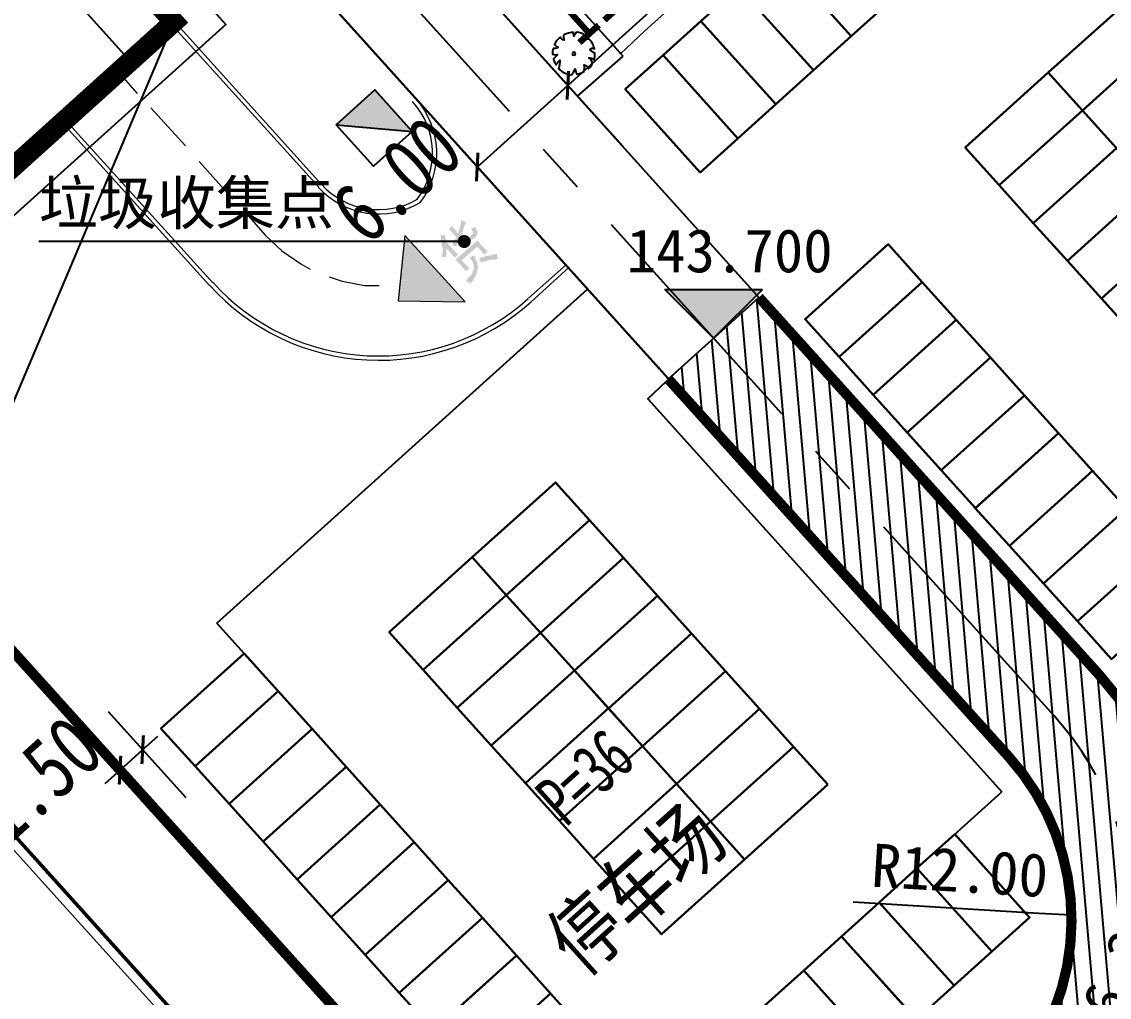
# Model space of a CAD drawing. Header units: millimetres. Extents: x 827 to 546581, y 88 to 2717140.
# Drawn here: x 545269.3 to 545322.8, y 2716722.5 to 2716770.4 of the extents above; entities that cross this region are included whole.
import ezdxf

# ---------------------------------------------------------------- set-up
doc = ezdxf.new("R2010")
doc.units = ezdxf.units.MM
doc.header["$MEASUREMENT"] = 0
doc.header["$PDMODE"] = 35
doc.header["$PDSIZE"] = 0.4
for name, pattern in [('CENTERX2', [4, 2.5, -0.5, 0.5, -0.5]), ('DASH', [0.35, 0.25, -0.1]), ('DASHED', [0.75, 0.5, -0.25])]:
    doc.linetypes.add(name, pattern=pattern)
doc.layers.get('0').update_dxf_attribs({"linetype": 'CONTINUOUS'})
doc.layers.get('Defpoints').update_dxf_attribs({"linetype": 'CONTINUOUS'})
doc.layers.add('0-建筑名称', color=140, linetype='CONTINUOUS', lineweight=5)
doc.layers.add('TC', color=7, linetype='CONTINUOUS', lineweight=30)
for name, color, linetype in [('0-道路', 4, 'CONTINUOUS'), ('0绿化', 92, 'CONTINUOUS'), ('2D_ROOF', 7, 'CONTINUOUS'), ('A-Anno-Dims', 3, 'CONTINUOUS'), ('A-Anno-Note', 241, 'CONTINUOUS'), ('DIM_ELEV', 3, 'CONTINUOUS'), ('DIM_LEAD', 3, 'CONTINUOUS'), ('DIM_SYMB', 3, 'CONTINUOUS'), ('PDF_PUB_TEXT', 7, 'CONTINUOUS'), ('PDF_ROAD', 7, 'CONTINUOUS'), ('PDF_体育设施', 7, 'CONTINUOUS'), ('PDF_出入口', 7, 'CONTINUOUS'), ('PDF_绿化', 7, 'CONTINUOUS'), ('PUB_DIM', 3, 'CONTINUOUS'), ('PUB_TEXT', 7, 'CONTINUOUS'), ('ROAD', 2, 'CONTINUOUS'), ('ROAD_DOTE', 1, 'CENTERX2'), ('TEXT', 7, 'CONTINUOUS'), ('绿化', 74, 'CONTINUOUS')]:
    doc.layers.add(name, color=color, linetype=linetype)
doc.layers.add('PDF_建筑', color=7, linetype='CONTINUOUS', true_color=0x999999)
doc.styles.add('-宋体', font='', dxfattribs={"width": 0.8})
doc.styles.add('-宋体_T3_T3', font='', dxfattribs={"width": 0.8})
doc.styles.add('宋体', font='')
doc.styles.get('-宋体').set_extended_font_data('SimSun')
doc.styles.get('-宋体_T3_T3').set_extended_font_data('SimSun')
doc.styles.get('宋体').set_extended_font_data('SimSun')
doc.dimstyles.new('_TCH_ARCH&&1', dxfattribs={"dimtxt": 3.037975, "dimasz": 1, "dimexe": 2.5, "dimexo": 3, "dimgap": 1, "dimtad": 1, "dimzin": 0, "dimdsep": 46, "dimtxsty": '-宋体_T3_T3', "dimblk": 'ARCHTICK', "dimcen": 0.09, "dimclrt": 7, "dimazin": 2, "dimtfac": 1, "dimtix": 1, "dimtmove": 2, "dimatfit": 3, "dimfxl": 1, "dimtolj": 1, "dimtzin": 0, "dimarcsym": 0})

# ---------------------------------------------------------------- blocks, each defined once
blk = doc.blocks.new('4SDA4H6GF6DFGDF')
for points in [[(-1753.488, 424.664), (-1782.941, 424.664), (-1782.941, 447.864), (-1745.641, 447.864)], [(-1757.641, 445.864), (-1780.941, 445.864), (-1780.941, 429.364), (-1757.641, 429.364)]]:
    blk.add_lwpolyline(points)
at = {"color": 50, "const_width": 1}
blk.add_lwpolyline([(-1781.148, 426.475), (-1696.948, 426.475), (-1696.948, 446.075), (-1781.148, 446.075)], close=True, dxfattribs=at)
blk = doc.blocks.new('A$C7F00770D')
at = {"layer": 'DIM_LEAD', "linetype": 'Continuous'}
for p, q in [((280.901, -83.57), (266.321, -83.57)), ((287.226, -83.57), (280.901, -83.57))]:
    blk.add_line(p, q, dxfattribs=at)
at = {"layer": 'DIM_LEAD', "linetype": 'Continuous', "const_width": 0.32}
blk.add_lwpolyline([(287.386, -83.57, 1), (287.066, -83.57, 1)], format="xyb", close=True, dxfattribs=at)
at = {"layer": 'A-Anno-Note', "linetype": 'Continuous', "style": '宋体'}
blk.add_text('垃圾收集点', height=2.1266, dxfattribs=at).set_placement((266.321, -82.73))
blk = doc.blocks.new('A$C26F42A0C')
at = {"linetype": 'DASHED'}
h = blk.add_hatch(color=256, dxfattribs=at)
h.dxf.hatch_style = 1
h.paths.add_polyline_path([(-1.9, -1.713), (1.837, -2.038), (0, 0)])
at = {"linetype": 'Continuous'}
blk.add_lwpolyline([(-1.9, -1.713), (0, 0), (1.837, -2.038), (-0.063, -3.751)], close=True, dxfattribs=at)
blk.add_lwpolyline([(-1.9, -1.713), (1.837, -2.038), (0, 0), (-1.9, -1.713)])
blk = doc.blocks.new('$plan$00003853')
at = {"elevation": 0}
blk.add_lwpolyline([(227, 1020, -0.064779), (482, 928, -0.140502), (396, 691, 0.022693), (675, 782, -0.079452), (887, 533, 0.167891), (592, 468, 0.027315), (999, 345, -0.172277), (998, -362, -0.066723), (654, -389, -0.062305), (849, -572, -0.091342), (592, -836, -0.143439), (285, -705, 0.213293), (366, -986, -0.068191), (89, -1047, -0.278754), (-132, -757, 0.22121), (-146, -1029, -0.081068), (-464, -929, 0.034822), (-501, -626, 0.431768), (-644, -818, -0.134445), (-967, -375, -0.054829), (-808, -178, 0.035323), (-1051, -141, -0.115847), (-1001, 342), (-767, 368), (-931, 457, -0.12079), (-611, 836, -0.192954), (-378, 705, 0.24867), (-432, 953, -0.109754), (15, 1047, -0.045563), (77, 823, 0.166126)], format="xyb", close=True, dxfattribs=at)
blk.add_circle((13, -7, 0), 75.6)
blk = doc.blocks.new('_ArchTick')
at = {"color": 0, "linetype": 'ByBlock', "const_width": 0.15}
blk.add_lwpolyline([(-0.5, -0.5), (0.5, 0.5)], dxfattribs=at)
blk = doc.blocks.new('*D391')
at = {"layer": 'A-Anno-Dims', "color": 0, "linetype": 'Continuous', "lineweight": -2, "transparency": 16777216}
for p, q in [((545368.155, 2716746.093), (545383.417, 2716729.162)), ((545084.288, 2716462.887), (545381.743, 2716731.019)), ((545070.7, 2716477.961), (545085.962, 2716461.03))]:
    blk.add_line(p, q, dxfattribs=at)
at = {"layer": 'Defpoints', "color": 0, "linetype": 'Continuous', "transparency": 16777216}
for p in [(545366.146, 2716748.321), (545381.743, 2716731.019), (545068.691, 2716480.19)]:
    blk.add_point(p, dxfattribs=at)
at = {"layer": 'A-Anno-Dims', "color": 0, "linetype": 'Continuous', "lineweight": -2, "transparency": 16777216}
for p, rotation in [((545381.743, 2716731.019), 42.03207895452839), ((545084.288, 2716462.887), 222.0320789545284)]:
    blk.add_blockref('_ArchTick', p, dxfattribs=dict(at, rotation=rotation))
at = {"layer": 'A-Anno-Dims', "color": 7, "linetype": 'Continuous', "transparency": 16777216, "insert": (545231.408, 2716598.736), "char_height": 3.038, "attachment_point": 5, "rotation": 42.0321, "style": '-宋体_T3_T3'}
blk.add_mtext('\\A1;400.47', dxfattribs=at)
blk = doc.blocks.new('*D392')
at = {"layer": 'A-Anno-Dims', "color": 0, "linetype": 'Continuous', "lineweight": -2, "transparency": 16777216}
for p, q in [((545250.367, 2716746.599), (545244.05, 2716740.905)), ((545279.92, 2716704.846), (545245.907, 2716742.579)), ((545284.38, 2716708.867), (545278.063, 2716703.172))]:
    blk.add_line(p, q, dxfattribs=at)
at = {"layer": 'Defpoints', "color": 0, "linetype": 'Continuous', "transparency": 16777216}
for p in [(545252.595, 2716748.608), (545245.907, 2716742.579), (545286.608, 2716710.875)]:
    blk.add_point(p, dxfattribs=at)
at = {"layer": 'A-Anno-Dims', "color": 0, "linetype": 'Continuous', "lineweight": -2, "transparency": 16777216}
for p, rotation in [((545245.907, 2716742.579), 132.0320789542811), ((545279.92, 2716704.846), 312.0320789542811)]:
    blk.add_blockref('_ArchTick', p, dxfattribs=dict(at, rotation=rotation))
at = {"layer": 'A-Anno-Dims', "color": 7, "linetype": 'Continuous', "transparency": 16777216, "insert": (545261.131, 2716722.105), "char_height": 3.038, "attachment_point": 5, "rotation": 132.0321, "style": '-宋体_T3_T3'}
blk.add_mtext('\\A1;50.80', dxfattribs=at)
blk = doc.blocks.new('*D343')
at = {"layer": 'Defpoints', "color": 0, "transparency": 16777216}
for p in [(545294.104, 2716769.621), (545296.18, 2716767.318), (545289.647, 2716765.603)]:
    blk.add_point(p, dxfattribs=at)
at = {"layer": 'PUB_DIM', "color": 0, "lineweight": -2, "transparency": 16777216}
for p, q in [((545291.723, 2716763.3), (545296.18, 2716767.318)), ((545296.112, 2716767.392), (545297.853, 2716765.461)), ((545291.656, 2716763.375), (545293.397, 2716761.443))]:
    blk.add_line(p, q, dxfattribs=at)
for p, rotation in [((545296.18, 2716767.318), 42.03207895282537), ((545291.723, 2716763.3), 222.0320789528254)]:
    blk.add_blockref('_ArchTick', p, dxfattribs=dict(at, rotation=rotation))
at = {"layer": 'PUB_DIM', "color": 7, "transparency": 16777216, "insert": (545287.754, 2716762.685), "char_height": 3.038, "attachment_point": 5, "rotation": 42.0321, "style": '-宋体_T3_T3'}
blk.add_mtext('\\A1;6.00', dxfattribs=at)
blk = doc.blocks.new('*D402')
at = {"layer": 'Defpoints', "color": 0, "transparency": 16777216}
for p in [(545275.274, 2716734.651), (545279.415, 2716730.057), (545278.301, 2716729.053)]:
    blk.add_point(p, dxfattribs=at)
at = {"layer": 'PUB_DIM', "color": 0, "lineweight": -2, "transparency": 16777216}
for p, q in [((545277.406, 2716732.285), (545273.6, 2716736.508)), ((545276.292, 2716731.281), (545272.486, 2716735.503)), ((545275.274, 2716734.651), (545276.017, 2716735.32)), ((545274.16, 2716733.647), (545275.274, 2716734.651)), ((545274.16, 2716733.647), (545273.417, 2716732.977))]:
    blk.add_line(p, q, dxfattribs=at)
for p, rotation in [((545275.274, 2716734.651), 222.0320785773582), ((545274.16, 2716733.647), 42.03207857735821)]:
    blk.add_blockref('_ArchTick', p, dxfattribs=dict(at, rotation=rotation))
at = {"layer": 'PUB_DIM', "color": 7, "transparency": 16777216, "insert": (545270.073, 2716733.194), "char_height": 3.038, "attachment_point": 5, "rotation": 42.0321, "style": '-宋体_T3_T3'}
blk.add_mtext('\\A1;1.50', dxfattribs=at)
blk = doc.blocks.new('cw')
at = {"layer": 'TC'}
blk.add_lwpolyline([(0, -5.5), (2.5, -5.5), (2.5, 0), (0, 0)], close=True, dxfattribs=at)
blk = doc.blocks.new('*U404')
at = {"layer": 'TC', "rotation": 132.032068387848}
blk.add_blockref('cw', (-1.206, -2.77), dxfattribs=at)
blk = doc.blocks.new('*U405')
at = {"layer": '0-道路', "color": 0, "linetype": 'ByBlock', "lineweight": -2, "transparency": 16777216}
for p in [(-13.391, 14.855), (-11.717, 12.998), (-10.043, 11.142), (-8.369, 9.285), (-6.695, 7.428), (-5.022, 5.571), (-3.348, 3.714), (-1.674, 1.857), (0, 0)]:
    blk.add_blockref('*U404', p, dxfattribs=at)
blk = doc.blocks.new('*U406')
at = {"layer": 'TC', "rotation": 132.032068387848}
blk.add_blockref('cw', (-1.206, -2.77), dxfattribs=at)
blk = doc.blocks.new('*U407')
at = {"layer": '0-道路', "color": 0, "linetype": 'ByBlock', "lineweight": -2, "transparency": 16777216}
for p in [(-16.739, 18.569), (-15.065, 16.712), (-13.391, 14.855), (-11.717, 12.998), (-10.043, 11.142), (-8.369, 9.285), (-6.695, 7.428), (-5.022, 5.571), (-3.348, 3.714), (-1.674, 1.857), (0, 0)]:
    blk.add_blockref('*U406', p, dxfattribs=at)
blk = doc.blocks.new('*U408')
at = {"layer": 'TC', "rotation": 132.032068387848}
blk.add_blockref('cw', (-1.206, -2.77), dxfattribs=at)
blk = doc.blocks.new('*U409')
at = {"layer": '0-道路', "color": 0, "linetype": 'ByBlock', "lineweight": -2, "transparency": 16777216}
for p in [(-11.717, 12.998), (-10.043, 11.142), (-8.369, 9.285), (-6.695, 7.428), (-5.022, 5.571), (-3.348, 3.714), (-1.674, 1.857), (0, 0)]:
    blk.add_blockref('*U408', p, dxfattribs=at)
blk = doc.blocks.new('*U410')
at = {"layer": 'TC', "rotation": 132.032068387848}
blk.add_blockref('cw', (-1.206, -2.77), dxfattribs=at)
blk = doc.blocks.new('*U411')
at = {"layer": '0-道路', "color": 0, "linetype": 'ByBlock', "lineweight": -2, "transparency": 16777216}
for p in [(-11.717, 12.998), (-10.043, 11.142), (-8.369, 9.285), (-6.695, 7.428), (-5.022, 5.571), (-3.348, 3.714), (-1.674, 1.857), (0, 0)]:
    blk.add_blockref('*U410', p, dxfattribs=at)
blk = doc.blocks.new('*U412')
at = {"layer": 'TC', "rotation": 132.032068387848}
blk.add_blockref('cw', (-1.206, -2.77), dxfattribs=at)
blk = doc.blocks.new('*U413')
at = {"layer": '0-道路', "color": 0, "linetype": 'ByBlock', "lineweight": -2, "transparency": 16777216}
for p in [(-18.413, 20.426), (-16.739, 18.569), (-15.065, 16.712), (-13.391, 14.855), (-11.717, 12.998), (-10.043, 11.142), (-8.369, 9.285), (-6.695, 7.428), (-5.022, 5.571), (-3.348, 3.714), (-1.674, 1.857), (0, 0)]:
    blk.add_blockref('*U412', p, dxfattribs=at)
blk = doc.blocks.new('*U414')
at = {"layer": 'TC', "rotation": 132.032068387848}
blk.add_blockref('cw', (-1.206, -2.77), dxfattribs=at)
blk = doc.blocks.new('*U415')
at = {"layer": '0-道路', "color": 0, "linetype": 'ByBlock', "lineweight": -2, "transparency": 16777216}
for p in [(-11.717, 12.998), (-10.043, 11.142), (-8.369, 9.285), (-6.695, 7.428), (-5.022, 5.571), (-3.348, 3.714), (-1.674, 1.857), (0, 0)]:
    blk.add_blockref('*U414', p, dxfattribs=at)
blk = doc.blocks.new('*U432')
at = {"layer": 'TC', "rotation": 132.032068387848}
blk.add_blockref('cw', (-1.206, -2.77), dxfattribs=at)
blk = doc.blocks.new('*U433')
at = {"layer": '0-道路', "color": 0, "linetype": 'ByBlock', "lineweight": -2, "transparency": 16777216}
for p in [(-10.043, 11.142), (-8.369, 9.285), (-6.695, 7.428), (-5.022, 5.571), (-3.348, 3.714), (-1.674, 1.857), (0, 0)]:
    blk.add_blockref('*U432', p, dxfattribs=at)
blk = doc.blocks.new('*U434')
at = {"layer": 'TC', "rotation": 132.032068387848}
blk.add_blockref('cw', (-1.206, -2.77), dxfattribs=at)
blk = doc.blocks.new('*U435')
at = {"layer": '0-道路', "color": 0, "linetype": 'ByBlock', "lineweight": -2, "transparency": 16777216}
for p in [(-10.043, 11.142), (-8.369, 9.285), (-6.695, 7.428), (-5.022, 5.571), (-3.348, 3.714), (-1.674, 1.857), (0, 0)]:
    blk.add_blockref('*U434', p, dxfattribs=at)

msp = doc.modelspace()

# ---------------------------------------------------------------- hatches: boundary and pattern name
at = {"linetype": 'Continuous'}
h = msp.add_hatch(dxfattribs=at)
h.set_pattern_fill('ANSI31', color=252, scale=2, angle=50, style=0)
h.set_pattern_definition([(95, (0, 0), (-3.1629181664, -0.2767194832), [])])
edge = h.paths.add_edge_path()
edge.add_arc((545178.354, 2716562.7), 8.996, 42.3744, 75.24)
edge.add_line((545180.646, 2716571.4), (545252.497, 2716636.557))
edge.add_line((545252.497, 2716636.557), (545073.778, 2716474.546))
edge.add_line((545073.778, 2716474.546), (545084.575, 2716462.329))
edge.add_line((545084.575, 2716462.329), (545091.09, 2716455.458))
edge.add_line((545091.09, 2716455.458), (545200.77, 2716553.544))
edge.add_line((545200.77, 2716553.544), (545198.565, 2716555.676))
edge.add_line((545198.565, 2716555.676), (545185, 2716568.763))
edge = h.paths.add_edge_path()
edge.add_line((545313.878, 2716819.145), (545306.413, 2716812.416))
edge.add_line((545306.413, 2716812.416), (545306.72, 2716811.999))
edge.add_arc((545340.565, 2716836.868), 42, 216.3081, 223.2234)
edge.add_line((545309.96, 2716808.105), (545366.146, 2716748.321))
edge.add_line((545366.146, 2716748.321), (545358.755, 2716740.594))
edge.add_line((545358.755, 2716740.594), (545197.862, 2716587.034))
edge.add_arc((545206.433, 2716589.324), 8.872, 194.9594, 222.8028)
edge.add_line((545199.924, 2716583.296), (545215.944, 2716567.801))
edge.add_line((545215.944, 2716567.801), (545376.082, 2716720.455))
edge.add_arc((545360.902, 2716736.379), 22, 313.6294, 403.2234)
edge.add_line((545376.933, 2716751.446), (545317.247, 2716814.953))
edge.add_arc((545340.565, 2716836.868), 32, 216.3081, 223.2234, ccw=False)
edge.add_line((545314.778, 2716817.92), (545313.878, 2716819.145))
edge = h.paths.add_edge_path()
edge.add_line((545303.8, 2716831.607), (545304.354, 2716832.107))
edge.add_line((545304.354, 2716832.107), (545291.763, 2716849.243))
edge.add_arc((545282.092, 2716842.137), 12, 36.3081, 43.2234)
edge.add_line((545290.837, 2716850.355), (545278.651, 2716863.321))
edge.add_arc((545003.599, 2716604.818), 377.462, 43.22335, 43.5383)
edge.add_arc((545291.725, 2716878.605), 20, 187.0494, 223.5383, ccw=False)
edge.add_line((545271.876, 2716876.151), (545267.793, 2716892.289))
edge.add_line((545267.793, 2716892.289), (545261.227, 2716898.226))
edge.add_arc((545003.599, 2716604.818), 390.462, 48.71502, 55.35974)
edge.add_line((545225.546, 2716926.066), (545219.121, 2716930.053))
edge.add_line((545219.121, 2716930.053), (545216.264, 2716931.69))
edge.add_line((545216.264, 2716931.69), (545213.507, 2716933.806))
edge.add_line((545213.507, 2716933.806), (545211.45, 2716935.361))
edge.add_arc((545003.599, 2716604.818), 390.462, 57.83763, 61.12003)
edge.add_line((545192.183, 2716946.72), (545182.309, 2716950.352))
edge.add_line((545182.309, 2716950.352), (545165.281, 2716959.467))
edge.add_line((545165.281, 2716959.467), (545164.297, 2716960.025))
edge.add_line((545164.297, 2716960.025), (545155.514, 2716953.63))
edge.add_arc((545003.596, 2716604.816), 380.46, 47.49218, 66.46561, ccw=False)
edge.add_line((545260.67, 2716885.286), (545261.951, 2716874.924))
edge.add_arc((545291.725, 2716878.605), 30, 187.0494, 223.5383)
edge.add_arc((545003.599, 2716604.818), 367.462, 43.22335, 43.5383, ccw=False)
edge.add_line((545271.365, 2716856.472), (545283.55, 2716843.507))
edge.add_arc((545282.092, 2716842.137), 2, 36.3081, 43.2234, ccw=False)
edge.add_line((545283.704, 2716843.321), (545294.533, 2716828.583))
edge.add_arc((545295.765, 2716840.52), 12, 264.109, 312.0321)
h = msp.add_hatch(dxfattribs=at)
h.set_pattern_fill('水', color=252, scale=2, style=0)
h.set_pattern_definition([(0, (0, 0), (4, 4), [1.6, -6.4]), (45, (3.2, 0.8), (9e-16, 8), [2.262736, -3.394112, 2.262744, -3.394116496]), (135, (6.4, 0.8), (-8, 9e-16), [2.262736, -3.394112, 2.262744, -3.394116496]), (26.5650512, (1.6, 0), (7.999999998, 7e-09), [1.7888, -16.099743816]), (26.5650512, (5.6, 4), (7.999999998, 7e-09), [1.7888, -16.099743816]), (333.4349488, (6.4, 0.8), (7.999999998, -7e-09), [1.7888, -16.099743816]), (333.4349488, (2.4, 4.8), (7.999999998, -7e-09), [1.7888, -16.099743816])])
h.paths.add_polyline_path([(545200.77, 2716553.544), (545091.09, 2716455.458), (545095.221, 2716451.102), (545205.094, 2716549.362)])
edge = h.paths.add_edge_path()
edge.add_line((545304.354, 2716832.107), (545308.833, 2716836.144))
edge.add_line((545308.833, 2716836.144), (545296.598, 2716852.795))
edge.add_arc((545282.092, 2716842.137), 18, 36.3081, 43.2234)
edge.add_line((545295.209, 2716854.464), (545283.024, 2716867.43))
edge.add_arc((545003.599, 2716604.818), 383.462, 43.22335, 43.5383)
edge.add_arc((545291.725, 2716878.605), 14, 185.6514, 223.5383, ccw=False)
edge.add_line((545277.793, 2716877.227), (545275.915, 2716884.647))
edge.add_arc((545003.599, 2716604.818), 390.462, 45.77953, 47.03952)
edge.add_line((545269.696, 2716890.567), (545267.793, 2716892.289))
edge.add_line((545267.793, 2716892.289), (545271.876, 2716876.151))
edge.add_arc((545291.725, 2716878.605), 20, 187.0494, 223.5383)
edge.add_arc((545003.599, 2716604.818), 377.462, 43.22335, 43.5383, ccw=False)
edge.add_line((545278.651, 2716863.321), (545291.333, 2716849.827))
edge.add_line((545291.333, 2716849.827), (545304.354, 2716832.107))
edge = h.paths.add_edge_path()
edge.add_line((545318.357, 2716823.182), (545313.878, 2716819.145))
edge.add_line((545313.878, 2716819.145), (545314.778, 2716817.92))
edge.add_arc((545340.565, 2716836.868), 32, 216.3081, 223.2234)
edge.add_line((545317.247, 2716814.953), (545376.933, 2716751.446))
edge.add_arc((545360.902, 2716736.379), 22, -46.3706, 43.2234, ccw=False)
edge.add_line((545376.082, 2716720.455), (545215.944, 2716567.801))
edge.add_line((545215.944, 2716567.801), (545220.261, 2716563.627))
edge.add_line((545220.261, 2716563.627), (545380.222, 2716716.112))
edge.add_arc((545360.902, 2716736.379), 28, 313.6294, 403.2234)
edge.add_line((545381.305, 2716755.555), (545321.619, 2716819.062))
edge.add_arc((545340.565, 2716836.868), 26, 216.3081, 223.2234, ccw=False)
edge.add_line((545319.613, 2716821.473), (545318.357, 2716823.182))
h = msp.add_hatch(dxfattribs=at)
h.set_pattern_fill('ANSI31', color=252, scale=2, angle=50, style=0)
h.set_pattern_definition([(95, (542674, 2716314), (-3.162918, -0.2767195), [])])
edge = h.paths.add_edge_path()
edge.add_line((545206.417, 2716548.082), (545205.107, 2716549.35))
edge.add_line((545205.107, 2716549.35), (545095.221, 2716451.102))
edge.add_line((545095.221, 2716451.102), (545097.974, 2716448.198))
edge.add_line((545097.974, 2716448.198), (545100.404, 2716445.636))
edge.add_arc((544376.492, 2717313.312), 1130.005, 309.838612, 310.567105)
edge.add_line((545111.377, 2716454.91), (545135.954, 2716476.575))
edge.add_line((545135.954, 2716476.575), (545154.761, 2716494.051))
edge.add_line((545154.761, 2716494.051), (545208.583, 2716542.932))
edge.add_line((545208.583, 2716542.932), (545206.89, 2716547.618))
edge.add_line((545206.89, 2716547.618), (545206.417, 2716548.082))
edge = h.paths.add_edge_path()
edge.add_line((545318.955, 2716823.721), (545318.357, 2716823.182))
edge.add_line((545318.357, 2716823.182), (545319.613, 2716821.473))
edge.add_arc((545340.565, 2716836.868), 26, 216.3081, 223.2234)
edge.add_line((545321.619, 2716819.062), (545381.305, 2716755.555))
edge.add_arc((545360.902, 2716736.379), 28, -46.3706, 43.2234, ccw=False)
edge.add_line((545380.222, 2716716.112), (545220.261, 2716563.627))
edge.add_arc((545229.259, 2716570.202), 11.145, 216.1579, 256.1207)
edge.add_line((545226.586, 2716559.383), (545291.618, 2716618.807))
edge.add_line((545291.618, 2716618.807), (545319.243, 2716648.79))
edge.add_line((545319.243, 2716648.79), (545393.065, 2716716.246))
edge.add_line((545393.065, 2716716.246), (545394.419, 2716751.823))
edge.add_line((545394.419, 2716751.823), (545325.934, 2716824.692))
edge.add_line((545325.934, 2716824.692), (545324.562, 2716826.56))
edge.add_arc((545326.99, 2716814.808), 12, 101.6728, 132.0321)
edge = h.paths.add_edge_path()
edge.add_arc((545302.438, 2716846.535), 12, 312.0321, 336.3079)
edge.add_line((545313.427, 2716841.714), (545307.907, 2716849.226))
edge.add_line((545307.907, 2716849.226), (545297.702, 2716861.047))
edge.add_line((545297.702, 2716861.047), (545281.537, 2716879.064))
edge.add_arc((545003.599, 2716604.818), 390.462, 44.61683, 45.77953)
edge.add_line((545275.915, 2716884.647), (545277.793, 2716877.227))
edge.add_arc((545291.725, 2716878.605), 14, 185.6514, 223.5383)
edge.add_arc((545003.599, 2716604.818), 383.462, 43.22335, 43.5383, ccw=False)
edge.add_line((545283.024, 2716867.43), (545295.209, 2716854.464))
edge.add_arc((545282.092, 2716842.137), 18, 36.3081, 43.2234, ccw=False)
edge.add_line((545296.598, 2716852.795), (545308.833, 2716836.144))
edge.add_line((545308.833, 2716836.144), (545310.473, 2716837.622))
h = msp.add_hatch()
h.set_pattern_fill('ANSI31', color=8, scale=0.5, angle=50)
h.set_pattern_definition([(95, (544791, 2716371.5238), (-0.7907295, -0.0691799), [])])
edge = h.paths.add_edge_path()
edge.add_line((545322.314, 2716738.324), (545305.576, 2716756.894))
edge.add_line((545305.576, 2716756.894), (545301.119, 2716752.876))
edge.add_line((545301.119, 2716752.876), (545317.858, 2716734.307))
edge.add_arc((545308.945, 2716726.273), 12, -47.9679, 42.0321, ccw=False)
edge.add_line((545316.979, 2716717.359), (545313.34, 2716714.079))
edge.add_line((545313.34, 2716714.079), (545317.357, 2716709.622))
edge.add_line((545317.357, 2716709.622), (545320.996, 2716712.903))
edge.add_arc((545308.945, 2716726.272), 18, 312.0321, 402.0321)
at = {"layer": 'DIM_ELEV', "linetype": 'Continuous'}
msp.add_hatch(color=1, dxfattribs=at).paths.add_polyline_path([(545303.348, 2716754.885), (545300.948, 2716757.285), (545305.748, 2716757.285)])
at = {"layer": 'PDF_PUB_TEXT', "transparency": 33554559}
h = msp.add_hatch(color=256, dxfattribs=at)
h.paths.add_polyline_path([(545290.497, 2716760.404), (545290.497, 2716760.362), (545290.497, 2716760.362), (545290.539, 2716760.362), (545290.539, 2716760.319), (545290.539, 2716760.319), (545290.581, 2716760.277), (545290.581, 2716760.277), (545290.624, 2716760.235), (545290.624, 2716760.235), (545290.666, 2716760.192), (545290.666, 2716760.15), (545290.708, 2716760.15), (545290.708, 2716760.108), (545290.751, 2716760.065), (545290.793, 2716760.065), (545290.793, 2716760.065), (545290.793, 2716760.065), (545290.793, 2716760.065), (545290.793, 2716760.108), (545290.793, 2716760.108), (545290.793, 2716760.15), (545290.835, 2716760.15), (545290.835, 2716760.192), (545290.835, 2716760.235), (545290.835, 2716760.235), (545290.878, 2716760.277), (545290.878, 2716760.319), (545290.878, 2716760.319), (545290.878, 2716760.362), (545290.878, 2716760.404), (545290.878, 2716760.404), (545290.92, 2716760.446), (545290.92, 2716760.446), (545290.92, 2716760.489), (545290.92, 2716760.531), (545290.92, 2716760.531), (545290.92, 2716760.573), (545290.92, 2716760.573), (545290.92, 2716760.616), (545290.92, 2716760.658), (545290.92, 2716760.658), (545290.92, 2716760.7), (545290.962, 2716760.658), (545291.005, 2716760.658), (545291.005, 2716760.658), (545291.047, 2716760.658), (545291.089, 2716760.616), (545291.089, 2716760.616), (545291.132, 2716760.616), (545291.132, 2716760.616), (545291.174, 2716760.616), (545291.174, 2716760.616), (545291.174, 2716760.573), (545291.174, 2716760.573), (545291.174, 2716760.531), (545291.132, 2716760.531), (545291.132, 2716760.489), (545291.132, 2716760.489), (545291.132, 2716760.446), (545291.089, 2716760.446), (545291.089, 2716760.404), (545291.089, 2716760.362), (545291.089, 2716760.362), (545291.089, 2716760.319), (545291.047, 2716760.319), (545291.047, 2716760.277), (545291.047, 2716760.235), (545291.047, 2716760.235), (545291.047, 2716760.192), (545291.047, 2716760.192), (545291.005, 2716760.15), (545291.005, 2716760.15), (545291.005, 2716760.108), (545291.005, 2716760.108), (545291.005, 2716760.065), (545291.005, 2716760.023), (545290.962, 2716760.023), (545290.962, 2716759.981), (545290.962, 2716759.981), (545290.962, 2716759.938), (545290.92, 2716759.896), (545290.92, 2716759.896), (545291.047, 2716759.727), (545291.089, 2716759.727), (545291.089, 2716759.727), (545291.132, 2716759.727), (545291.132, 2716759.727), (545291.174, 2716759.727), (545291.174, 2716759.727), (545291.216, 2716759.727), (545291.216, 2716759.769), (545291.47, 2716759.981), (545291.47, 2716759.981), (545291.513, 2716760.023), (545291.513, 2716760.023), (545291.513, 2716760.065), (545291.513, 2716760.065), (545291.513, 2716760.108), (545291.513, 2716760.108), (545291.513, 2716760.108), (545291.513, 2716760.15), (545291.47, 2716760.15), (545291.47, 2716760.192), (545291.47, 2716760.192), (545291.428, 2716760.235), (545291.428, 2716760.277), (545291.386, 2716760.277), (545291.428, 2716760.277), (545291.428, 2716760.277), (545291.47, 2716760.319), (545291.513, 2716760.319), (545291.513, 2716760.319), (545291.555, 2716760.319), (545291.555, 2716760.319), (545291.597, 2716760.319), (545291.597, 2716760.319), (545291.64, 2716760.362), (545291.64, 2716760.319), (545291.682, 2716760.277), (545291.682, 2716760.235), (545291.682, 2716760.192), (545291.724, 2716760.192), (545291.724, 2716760.15), (545291.724, 2716760.108), (545291.724, 2716760.108), (545291.724, 2716760.065), (545291.724, 2716760.065), (545291.724, 2716760.065), (545291.724, 2716760.065), (545291.724, 2716760.023), (545291.724, 2716759.981), (545291.724, 2716759.981), (545291.724, 2716759.938), (545291.682, 2716759.938), (545291.682, 2716759.896), (545291.682, 2716759.896), (545291.259, 2716759.557), (545291.259, 2716759.515), (545291.216, 2716759.515), (545291.216, 2716759.515), (545291.174, 2716759.473), (545291.174, 2716759.473), (545291.132, 2716759.473), (545291.132, 2716759.473), (545291.089, 2716759.473), (545291.089, 2716759.473), (545291.047, 2716759.473), (545291.047, 2716759.515), (545291.005, 2716759.515), (545291.005, 2716759.515), (545290.962, 2716759.557), (545290.962, 2716759.557), (545290.962, 2716759.557), (545290.835, 2716759.727), (545290.793, 2716759.684), (545290.793, 2716759.642), (545290.793, 2716759.642), (545290.793, 2716759.6), (545290.751, 2716759.557), (545290.751, 2716759.557), (545290.751, 2716759.515), (545290.751, 2716759.515), (545290.708, 2716759.473), (545290.708, 2716759.473), (545290.708, 2716759.43), (545290.708, 2716759.43), (545290.666, 2716759.43), (545290.666, 2716759.388), (545290.666, 2716759.388), (545290.624, 2716759.388), (545290.624, 2716759.43), (545290.581, 2716759.43), (545290.539, 2716759.43), (545290.539, 2716759.473), (545290.497, 2716759.473), (545290.497, 2716759.473), (545290.497, 2716759.473), (545290.497, 2716759.515), (545290.497, 2716759.515), (545290.497, 2716759.515), (545290.539, 2716759.557), (545290.539, 2716759.557), (545290.539, 2716759.6), (545290.539, 2716759.6), (545290.581, 2716759.642), (545290.581, 2716759.642), (545290.581, 2716759.684), (545290.624, 2716759.684), (545290.624, 2716759.727), (545290.624, 2716759.727), (545290.666, 2716759.769), (545290.666, 2716759.811), (545290.666, 2716759.811), (545290.708, 2716759.854), (545290.708, 2716759.854), (545290.666, 2716759.896), (545290.624, 2716759.896), (545290.624, 2716759.938), (545290.581, 2716759.981), (545290.581, 2716759.981), (545290.539, 2716760.023), (545290.497, 2716760.065), (545290.497, 2716760.065), (545290.454, 2716760.108), (545290.454, 2716760.108), (545290.412, 2716760.15), (545290.412, 2716760.15), (545290.412, 2716760.192), (545290.37, 2716760.192), (545290.37, 2716760.192), (545290.37, 2716760.235), (545290.327, 2716760.235), (545290.327, 2716760.235)], flags=0)
h.paths.add_polyline_path([(545291.724, 2716759.684), (545291.767, 2716759.684), (545291.767, 2716759.642), (545291.809, 2716759.642), (545291.809, 2716759.6), (545291.851, 2716759.6), (545291.851, 2716759.557), (545291.894, 2716759.515), (545291.894, 2716759.515), (545291.894, 2716759.473), (545291.936, 2716759.473), (545291.936, 2716759.43), (545291.978, 2716759.43), (545291.978, 2716759.43), (545291.978, 2716759.388), (545292.021, 2716759.388), (545292.021, 2716759.346), (545292.063, 2716759.346), (545292.063, 2716759.303), (545292.105, 2716759.303), (545292.105, 2716759.261), (545292.148, 2716759.261), (545292.148, 2716759.219), (545292.19, 2716759.219), (545292.19, 2716759.176), (545292.232, 2716759.134), (545292.232, 2716759.134), (545292.063, 2716759.007), (545291.724, 2716759.388), (545290.962, 2716758.711), (545291.343, 2716758.33), (545291.174, 2716758.16), (545291.132, 2716758.203), (545291.132, 2716758.245), (545291.089, 2716758.245), (545291.089, 2716758.287), (545291.089, 2716758.287), (545291.047, 2716758.33), (545291.047, 2716758.33), (545291.005, 2716758.372), (545291.005, 2716758.372), (545290.962, 2716758.414), (545290.962, 2716758.457), (545290.92, 2716758.457), (545290.92, 2716758.457), (545290.92, 2716758.499), (545290.878, 2716758.499), (545290.878, 2716758.541), (545290.835, 2716758.541), (545290.835, 2716758.584), (545290.793, 2716758.584), (545290.793, 2716758.626), (545290.751, 2716758.626), (545290.751, 2716758.668), (545290.708, 2716758.668), (545290.708, 2716758.711), (545290.666, 2716758.711), (545290.666, 2716758.753)], flags=0)
h.paths.add_polyline_path([(545290.158, 2716759.981), (545290.158, 2716759.938), (545290.158, 2716759.938), (545290.158, 2716759.896), (545290.158, 2716759.896), (545290.158, 2716759.854), (545290.158, 2716759.854), (545290.158, 2716759.811), (545290.158, 2716759.769), (545290.2, 2716759.769), (545290.2, 2716759.727), (545290.2, 2716759.684), (545290.2, 2716759.642), (545290.2, 2716759.642), (545290.2, 2716759.6), (545290.243, 2716759.557), (545290.285, 2716759.557), (545290.327, 2716759.515), (545290.327, 2716759.473), (545290.37, 2716759.43), (545290.37, 2716759.43), (545290.412, 2716759.388), (545290.454, 2716759.346), (545290.454, 2716759.346), (545290.497, 2716759.303), (545290.497, 2716759.303), (545290.539, 2716759.261), (545290.539, 2716759.219), (545290.581, 2716759.219), (545290.581, 2716759.176), (545290.624, 2716759.176), (545290.624, 2716759.134), (545290.666, 2716759.134), (545290.666, 2716759.134), (545290.666, 2716759.092), (545290.708, 2716759.092), (545290.708, 2716759.049), (545290.708, 2716759.049), (545290.751, 2716759.049), (545290.751, 2716759.007), (545290.751, 2716759.007), (545290.793, 2716759.007), (545290.793, 2716759.007), (545290.624, 2716758.838), (545290.624, 2716758.88), (545290.581, 2716758.88), (545290.581, 2716758.88), (545290.581, 2716758.922), (545290.539, 2716758.922), (545290.539, 2716758.965), (545290.497, 2716758.965), (545290.497, 2716759.007), (545290.497, 2716759.007), (545290.454, 2716759.049), (545290.454, 2716759.049), (545290.412, 2716759.092), (545290.412, 2716759.092), (545290.37, 2716759.134), (545290.37, 2716759.176), (545290.327, 2716759.176), (545290.327, 2716759.219), (545290.285, 2716759.219), (545290.243, 2716759.261), (545290.243, 2716759.303), (545290.2, 2716759.303), (545290.2, 2716759.346), (545290.2, 2716759.303), (545290.2, 2716759.261), (545290.2, 2716759.261), (545290.2, 2716759.219), (545290.2, 2716759.219), (545290.2, 2716759.176), (545290.2, 2716759.134), (545290.2, 2716759.134), (545290.2, 2716759.092), (545290.2, 2716759.092), (545290.2, 2716759.049), (545290.2, 2716759.049), (545290.2, 2716759.007), (545290.2, 2716758.965), (545290.2, 2716758.965), (545290.2, 2716758.922), (545290.2, 2716758.88), (545290.2, 2716758.88), (545290.2, 2716758.838), (545290.158, 2716758.838), (545290.158, 2716758.88), (545290.116, 2716758.88), (545290.073, 2716758.88), (545290.073, 2716758.88), (545290.031, 2716758.88), (545290.031, 2716758.88), (545289.989, 2716758.88), (545289.989, 2716758.922), (545289.989, 2716758.922), (545289.989, 2716758.965), (545289.989, 2716758.965), (545289.989, 2716759.007), (545289.989, 2716759.049), (545290.031, 2716759.049), (545290.031, 2716759.092), (545290.031, 2716759.092), (545290.031, 2716759.134), (545290.031, 2716759.176), (545290.031, 2716759.176), (545290.031, 2716759.219), (545290.031, 2716759.261), (545290.031, 2716759.261), (545290.031, 2716759.303), (545290.031, 2716759.346), (545289.989, 2716759.346), (545289.989, 2716759.388), (545289.989, 2716759.43), (545289.989, 2716759.43), (545289.989, 2716759.473), (545289.989, 2716759.515), (545289.989, 2716759.515), (545289.989, 2716759.557), (545289.989, 2716759.6), (545289.989, 2716759.6), (545289.989, 2716759.642), (545289.989, 2716759.684), (545289.989, 2716759.684), (545289.946, 2716759.727), (545289.946, 2716759.769), (545289.946, 2716759.769), (545289.946, 2716759.811), (545289.946, 2716759.854), (545289.946, 2716759.854), (545289.946, 2716759.896), (545289.904, 2716759.896), (545289.904, 2716759.938), (545289.904, 2716759.938), (545289.946, 2716759.938), (545289.989, 2716759.938), (545289.989, 2716759.938), (545290.031, 2716759.938), (545290.031, 2716759.938), (545290.073, 2716759.938), (545290.116, 2716759.938), (545290.116, 2716759.938), (545290.158, 2716759.981)], flags=0)
h.paths.add_polyline_path([(545291.555, 2716758.965), (545291.555, 2716758.922), (545291.597, 2716758.922), (545291.597, 2716758.88), (545291.597, 2716758.838), (545291.64, 2716758.838), (545291.64, 2716758.795), (545291.64, 2716758.795), (545291.64, 2716758.753), (545291.682, 2716758.711), (545291.682, 2716758.711), (545291.682, 2716758.711), (545291.682, 2716758.668), (545291.724, 2716758.626), (545291.724, 2716758.626), (545291.724, 2716758.584), (545291.724, 2716758.584), (545291.724, 2716758.541), (545291.724, 2716758.499), (545291.724, 2716758.499), (545291.767, 2716758.457), (545291.767, 2716758.414), (545291.767, 2716758.414), (545291.767, 2716758.372), (545291.767, 2716758.372), (545291.767, 2716758.33), (545291.767, 2716758.287), (545291.724, 2716758.287), (545291.724, 2716758.245), (545291.724, 2716758.245), (545291.724, 2716758.203), (545291.724, 2716758.16), (545291.724, 2716758.16), (545291.724, 2716758.118), (545291.724, 2716758.118), (545291.682, 2716758.076), (545291.682, 2716758.033), (545291.682, 2716758.033), (545291.682, 2716758.033), (545291.682, 2716757.991), (545291.64, 2716757.991), (545291.64, 2716757.949), (545291.64, 2716757.949), (545291.64, 2716757.906), (545291.64, 2716757.906), (545291.597, 2716757.864), (545291.597, 2716757.864), (545291.597, 2716757.822), (545291.555, 2716757.822), (545291.555, 2716757.779), (545291.555, 2716757.779), (545291.555, 2716757.737), (545291.513, 2716757.737), (545291.513, 2716757.695), (545291.47, 2716757.695), (545291.47, 2716757.652), (545291.47, 2716757.652), (545291.428, 2716757.61), (545291.428, 2716757.61), (545291.428, 2716757.568), (545291.386, 2716757.568), (545291.386, 2716757.61), (545291.343, 2716757.61), (545291.301, 2716757.61), (545291.301, 2716757.652), (545291.259, 2716757.652), (545291.259, 2716757.652), (545291.216, 2716757.652), (545291.174, 2716757.695), (545291.174, 2716757.695), (545291.132, 2716757.695), (545291.174, 2716757.695), (545291.174, 2716757.737), (545291.216, 2716757.737), (545291.216, 2716757.779), (545291.216, 2716757.779), (545291.259, 2716757.822), (545291.259, 2716757.822), (545291.301, 2716757.864), (545291.301, 2716757.864), (545291.301, 2716757.906), (545291.343, 2716757.906), (545291.343, 2716757.906), (545291.343, 2716757.949), (545291.386, 2716757.949), (545291.386, 2716757.991), (545291.386, 2716757.991), (545291.428, 2716757.991), (545291.428, 2716758.033), (545291.428, 2716758.033), (545291.47, 2716758.076), (545291.47, 2716758.076), (545291.47, 2716758.118), (545291.513, 2716758.118), (545291.513, 2716758.16), (545291.513, 2716758.203), (545291.513, 2716758.203), (545291.513, 2716758.245), (545291.555, 2716758.245), (545291.555, 2716758.287), (545291.555, 2716758.287), (545291.555, 2716758.33), (545291.555, 2716758.33), (545291.555, 2716758.372), (545291.555, 2716758.372), (545291.555, 2716758.414), (545291.555, 2716758.457), (545291.555, 2716758.457), (545291.555, 2716758.499), (545291.513, 2716758.541), (545291.513, 2716758.541), (545291.513, 2716758.584), (545291.513, 2716758.584), (545291.513, 2716758.626), (545291.513, 2716758.626), (545291.47, 2716758.668), (545291.47, 2716758.668), (545291.47, 2716758.711), (545291.428, 2716758.753), (545291.428, 2716758.753), (545291.386, 2716758.795), (545291.386, 2716758.838), (545291.386, 2716758.838), (545291.386, 2716758.838), (545291.386, 2716758.88), (545291.428, 2716758.88), (545291.428, 2716758.88), (545291.428, 2716758.88), (545291.47, 2716758.922), (545291.47, 2716758.922), (545291.513, 2716758.922), (545291.513, 2716758.965)], flags=0)
h.paths.add_polyline_path([(545292.74, 2716758.795), (545292.74, 2716758.795), (545292.698, 2716758.795), (545292.656, 2716758.795), (545292.656, 2716758.753), (545292.613, 2716758.753), (545292.613, 2716758.753), (545292.571, 2716758.753), (545292.529, 2716758.753), (545292.529, 2716758.753), (545292.486, 2716758.753), (545292.486, 2716758.753), (545292.444, 2716758.753), (545292.402, 2716758.753), (545292.402, 2716758.753), (545292.359, 2716758.711), (545292.359, 2716758.711), (545292.317, 2716758.711), (545292.317, 2716758.711), (545292.275, 2716758.711), (545292.275, 2716758.711), (545292.232, 2716758.711), (545292.232, 2716758.711), (545292.19, 2716758.668), (545292.19, 2716758.668), (545292.148, 2716758.668), (545292.148, 2716758.668), (545292.105, 2716758.668), (545292.063, 2716758.668), (545292.063, 2716758.626), (545292.021, 2716758.626), (545292.021, 2716758.626), (545291.978, 2716758.626), (545291.936, 2716758.626), (545291.936, 2716758.626), (545291.894, 2716758.584), (545291.894, 2716758.584), (545291.894, 2716758.626), (545291.894, 2716758.668), (545291.851, 2716758.668), (545291.851, 2716758.711), (545291.851, 2716758.753), (545291.851, 2716758.753), (545291.851, 2716758.795), (545291.809, 2716758.838), (545291.809, 2716758.838), (545291.851, 2716758.838), (545291.851, 2716758.838), (545291.894, 2716758.838), (545291.936, 2716758.838), (545291.936, 2716758.88), (545291.978, 2716758.88), (545291.978, 2716758.88), (545292.021, 2716758.88), (545292.063, 2716758.88), (545292.063, 2716758.88), (545292.105, 2716758.88), (545292.105, 2716758.922), (545292.148, 2716758.922), (545292.148, 2716758.922), (545292.19, 2716758.922), (545292.232, 2716758.922), (545292.232, 2716758.922), (545292.232, 2716758.922), (545292.275, 2716758.922), (545292.275, 2716758.922), (545292.317, 2716758.965), (545292.317, 2716758.965), (545292.359, 2716758.965), (545292.402, 2716758.965), (545292.402, 2716758.965), (545292.444, 2716758.965), (545292.444, 2716758.965), (545292.486, 2716759.007), (545292.486, 2716759.007), (545292.529, 2716759.007), (545292.571, 2716759.007), (545292.571, 2716759.007), (545292.613, 2716759.007), (545292.656, 2716759.007), (545292.656, 2716759.049), (545292.698, 2716759.049), (545292.698, 2716759.007), (545292.698, 2716758.965), (545292.698, 2716758.965), (545292.698, 2716758.922), (545292.698, 2716758.88), (545292.74, 2716758.88), (545292.74, 2716758.838), (545292.74, 2716758.795)], flags=0)

# ---------------------------------------------------------------- linework, layer by layer
msp.add_line((545313.345, 2716728.82), (545317.524, 2716732.587))
at = {"linetype": 'DASH', "ltscale": 20, "const_width": 0.5}
for points in [[(545236.876, 2716785.463), (545231.676, 2716780.776), (545297.438, 2716707.822, 0.414214), (545305.912, 2716707.383), (545316.979, 2716717.359, 0.414214), (545317.858, 2716734.307), (545301.119, 2716752.876)], [(545317.357, 2716709.622), (545320.996, 2716712.903), (545320.996, 2716712.903, 0.414214), (545322.314, 2716738.324), (545305.576, 2716756.894)]]:
    msp.add_lwpolyline(points, format="xyb", dxfattribs=at)
for points in [[(545301.119, 2716752.876), (545305.576, 2716756.894)], [(545301.618, 2716753.326), (545300.116, 2716751.899), (545317.524, 2716732.587)]]:
    msp.add_lwpolyline(points)
at = {"layer": '0-道路'}
for p, q in [((545278.921, 2716740.872), (545297.138, 2716757.293)), ((545280.261, 2716739.386), (545278.921, 2716740.872))]:
    msp.add_line(p, q, dxfattribs=at)
at = {"layer": '0绿化', "linetype": 'Continuous'}
msp.add_lwpolyline([(545298.893, 2716768.757), (545285.928, 2716783.14), (545306.049, 2716801.317), (545300.693, 2716807.259), (545287.252, 2716795.144, 0.414214), (545286.373, 2716778.196), (545298.88, 2716764.321), (545296.66, 2716766.784)], format="xyb", close=True, dxfattribs=at)
msp.add_lwpolyline([(545294.403, 2716677.587), (545288.764, 2716683.848), (545320.997, 2716712.903), (545320.997, 2716712.903, 0.414188), (545322.316, 2716738.323)], format="xyb", dxfattribs=at)
at = {"layer": '2D_ROOF'}
msp.add_lwpolyline([(544992.538, 2716645.049), (545091.631, 2716535.119), (545286.608, 2716710.875), (545187.516, 2716820.805), (545081.745, 2716725.462), (545077.996, 2716729.621), (545049.993, 2716704.379), (545053.743, 2716700.22)], close=True, dxfattribs=at)
at = {"layer": 'A-Anno-Dims', "color": 3, "linetype": 'Continuous'}
msp.add_line((545276.81, 2716770.435), (545253.976, 2716716.464), dxfattribs=at)
at = {"layer": 'DIM_ELEV', "color": 1, "linetype": 'Continuous'}
for p, q in [((545303.348, 2716754.885), (545300.948, 2716757.285)), ((545300.948, 2716757.285), (545305.748, 2716757.285)), ((545303.348, 2716754.885), (545305.748, 2716757.285))]:
    msp.add_line(p, q, dxfattribs=at)
at = {"layer": 'DIM_SYMB', "linetype": 'Continuous'}
msp.add_lwpolyline([(545316.842, 2716712.69, 0, 0, 0.286264), (545323.917, 2716729.031, 0, 0.64, 0), (545324.103, 2716726.641, 0, 0, 0)], format="xyseb", dxfattribs=at)
at = {"layer": 'PDF_ROAD', "lineweight": 13}
for points in [[(545242.785, 2716817.641), (545229.154, 2716832.754), (545315.517, 2716736.951)], [(545276.696, 2716770.31), (545283.935, 2716762.309)], [(545271.319, 2716765.484), (545278.558, 2716757.483)], [(545271.488, 2716765.611), (545278.728, 2716757.61)], [(545294.248, 2716756.851), (545296.111, 2716758.502)], [(545294.375, 2716756.681), (545296.238, 2716758.375)]]:
    msp.add_lwpolyline(points, dxfattribs=at)
at = {"layer": 'PDF_ROAD', "color": 253, "lineweight": 0, "true_color": 0x999999}
for points in [[(545274.071, 2716767.982), (545275.002, 2716766.924)], [(545275.68, 2716766.204), (545277.373, 2716764.341)], [(545278.05, 2716763.579), (545279.701, 2716761.716)], [(545280.379, 2716760.997), (545281.31, 2716759.938), (545282.114, 2716759.176), (545283.046, 2716758.541), (545283.511, 2716758.287)], [(545284.443, 2716757.906), (545285.078, 2716757.695), (545286.179, 2716757.483), (545286.898, 2716757.483)]]:
    msp.add_lwpolyline(points, dxfattribs=at)
at = {"layer": 'PDF_ROAD', "lineweight": 13}
for centre, radius, start, end in [((545285.734, 2716763.981), 3.789, 323.4157, 42.0337), ((545285.734, 2716763.981), 4.001, 322.8388, 42.0336), ((545286.877, 2716764.997), 4.001, 222.0343, 301.2226), ((545286.877, 2716764.997), 3.789, 222.0345, 300.6456), ((545286.877, 2716764.997), 11.198, 222.0337, 312.0394), ((545286.877, 2716764.997), 10.986, 222.0337, 312.039)]:
    msp.add_arc(centre, radius, start, end, dxfattribs=at)
at = {"layer": 'PDF_体育设施', "lineweight": 0}
for points in [[(545321.293, 2716791.99), (545322.69, 2716790.466), (545299.956, 2716769.976)], [(545299.956, 2716769.976), (545298.77, 2716768.875), (545297.373, 2716770.441)]]:
    msp.add_lwpolyline(points, dxfattribs=at)
at = {"layer": 'PDF_出入口', "lineweight": 0}
msp.add_lwpolyline([(545288.168, 2716759.938), (545287.83, 2716756.721), (545291.132, 2716756.679)], close=True, dxfattribs=at)
at = {"layer": 'PDF_出入口', "transparency": 33554559}
msp.add_solid([(545287.83, 2716756.721), (545288.168, 2716759.938), (545291.132, 2716756.679)], dxfattribs=at)
at = {"layer": 'PDF_建筑', "color": 7, "lineweight": 50}
msp.add_lwpolyline([(544992.538, 2716645.049), (545091.644, 2716535.106), (545286.638, 2716710.837), (545187.532, 2716820.781), (545154.173, 2716790.723), (545150.447, 2716794.872), (545022.13, 2716679.256), (545025.898, 2716675.107)], close=True, dxfattribs=at)
at = {"layer": 'PDF_建筑', "color": 7, "lineweight": 0}
msp.add_lwpolyline([(545053.67, 2716699.83), (545050.114, 2716703.768), (545022.85, 2716679.213), (545026.618, 2716675.065), (544993.258, 2716645.007), (545091.686, 2716535.825), (545285.919, 2716710.88), (545187.49, 2716820.061), (545154.13, 2716790.004), (545150.405, 2716794.195), (545123.141, 2716769.598), (545126.697, 2716765.661)], dxfattribs=at)
at = {"layer": 'PDF_绿化', "lineweight": 0}
msp.add_lwpolyline([(545284.062, 2716762.436), (545255.232, 2716794.399)], dxfattribs=at)
at = {"layer": 'PUB_DIM', "linetype": 'Continuous'}
msp.add_lwpolyline([(545310.212, 2716727.173), (545319.345, 2716726.622), (545320.942, 2716726.526)], dxfattribs=at)
at = {"layer": 'ROAD', "color": 5}
msp.add_line((545322.315, 2716738.324), (545286.373, 2716778.196), dxfattribs=at)
msp.add_lwpolyline([(545215.352, 2716828.396), (545220.657, 2716833.177, -0.414214), (545229.131, 2716832.738), (545315.502, 2716736.921)], format="xyb", dxfattribs=at)
msp.add_arc((545308.945, 2716726.273), 18, 312.0321, 42.0321, dxfattribs=at)
at = {"layer": 'ROAD_DOTE', "ltscale": 5}
msp.add_lwpolyline([(545286.752, 2716686.075), (545318.988, 2716715.131, 0.414214), (545320.086, 2716736.316), (545273.432, 2716788.072)], format="xyb", dxfattribs=at)
at = {"layer": '绿化'}
msp.add_lwpolyline([(545300.693, 2716807.259), (545306.035, 2716801.333), (545311.606, 2716806.354), (545366.146, 2716748.321), (545358.755, 2716740.594), (545294.403, 2716677.587), (545288.782, 2716683.864), (545320.997, 2716712.903), (545320.997, 2716712.903, 0.414214), (545322.315, 2716738.324), (545286.373, 2716778.196, -0.414214), (545287.252, 2716795.144), (545300.693, 2716807.259)], format="xyb", dxfattribs=at)

# ---------------------------------------------------------------- block references
for name, p in [('A$C7F00770D', (545003.855, 2716843.209)), ('A$C26F42A0C', (545286.691, 2716767.09))]:
    msp.add_blockref(name, p)
at = {"linetype": 'Continuous', "rotation": 132.0320789543094}
msp.add_blockref('4SDA4H6GF6DFGDF', (544401.021, 2718378.963), dxfattribs=at)
at = {"layer": '0-道路', "xscale": -1, "rotation": 174.0641578957247}
msp.add_blockref('*U407', (545320.344, 2716782.655), dxfattribs=at)
at = {"layer": '0-道路'}
for name, p in [('*U435', (545332.727, 2716757.717)), ('*U433', (545328.642, 2716754.034)), ('*U405', (545324.117, 2716741.878)), ('*U411', (545306.077, 2716732.029)), ('*U409', (545301.992, 2716728.347)), ('*U413', (545297.467, 2716716.19))]:
    msp.add_blockref(name, p, dxfattribs=at)
at = {"layer": '0-道路', "rotation": 270.0000000110549}
msp.add_blockref('*U415', (545303.117, 2716715.898), dxfattribs=at)
at = {"layer": '0绿化', "linetype": 'Continuous', "xscale": 0.001, "yscale": -0.001, "zscale": 0.001, "rotation": 244.2510895778909}
msp.add_blockref('$plan$00003853', (545296.472, 2716768.886), dxfattribs=at)

# ---------------------------------------------------------------- texts
at = {"layer": '0-建筑名称', "color": 7, "style": '-宋体', "width": 0.8}
msp.add_text('停车场', height=3, rotation=42.0294, dxfattribs=at).set_placement((545296.883, 2716723.437))
at = {"layer": 'PUB_DIM', "color": 7, "linetype": 'Continuous', "style": '宋体'}
msp.add_text('R12.00', height=2.1266, rotation=356.5525, dxfattribs=at).set_placement((545311.059, 2716727.923))
at = {"layer": 'PUB_TEXT', "color": 1, "linetype": 'Continuous', "style": '宋体'}
msp.add_text('143.700', height=2.1266, dxfattribs=at).set_placement((545299.072, 2716758.125))
at = {"layer": 'PUB_TEXT', "linetype": 'Continuous', "style": '宋体'}
msp.add_text('L=36.25', height=2.1266, rotation=66.5892, dxfattribs=at).set_placement((545321.573, 2716717.203))
at = {"layer": 'TEXT', "color": 7, "style": '-宋体', "width": 0.7}
msp.add_text('P=36', height=2.5, rotation=42.0321, dxfattribs=at).set_placement((545296.077, 2716730.801))

# ---------------------------------------------------------------- dimensions: what is measured, and where the dimension line sits
at = {"layer": 'A-Anno-Dims', "linetype": 'Continuous'}
for base, p1, p2, angle, picture, middle, turn in [((545381.743, 2716731.019), (545068.691, 2716480.19), (545366.146, 2716748.321), 42.0321, '*D391', (545231.408, 2716598.736), 42.0321), ((545245.907, 2716742.579), (545286.608, 2716710.875), (545252.595, 2716748.608), 132.0321, '*D392', (545261.131, 2716722.105), 132.0321)]:
    dim = msp.add_linear_dim(base=base, p1=p1, p2=p2, angle=angle, dimstyle='_TCH_ARCH&&1', override={"dimgap": 0}, dxfattribs=at)
    dim.commit()
    dim.dimension.update_dxf_attribs({"geometry": picture, "text_midpoint": middle, "dimtype": 161, "text_rotation": turn})
at = {"layer": 'PUB_DIM'}
msp.add_aligned_dim(p1=(545294.1035, 2716769.6207), p2=(545302.6417, 2716777.3173), distance=-3.1007, dimstyle='_TCH_ARCH&&1', dxfattribs=at).render()
for base, p1, p2, picture, middle in [((545296.18, 2716767.318), (545289.647, 2716765.603), (545294.104, 2716769.621), '*D343', (545287.754, 2716762.685)), ((545275.274, 2716734.651), (545278.301, 2716729.053), (545279.415, 2716730.057), '*D402', (545270.073, 2716733.194))]:
    dim = msp.add_linear_dim(base=base, p1=p1, p2=p2, angle=42.0321, dimstyle='_TCH_ARCH&&1', dxfattribs=at)
    dim.commit()
    dim.dimension.update_dxf_attribs({"geometry": picture, "text_midpoint": middle, "dimtype": 161})

doc.saveas('drawing.dxf')
